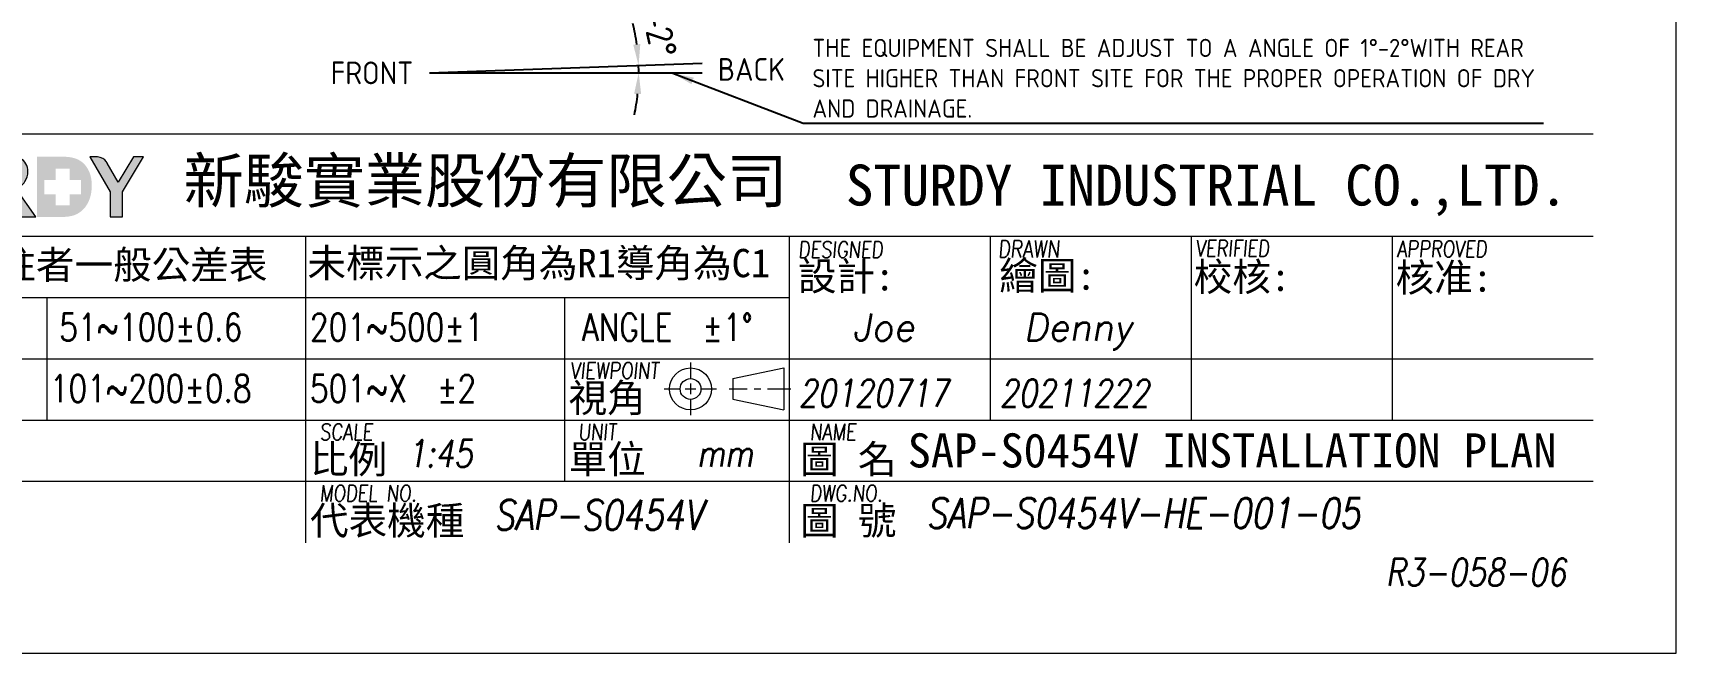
# Model space of a CAD drawing. Header units: millimetres. Extents: x -215875 to 28542, y -2277 to 9297.
# Drawn here: x 23114 to 28542, y 27 to 2074 of the extents above; entities that cross this region are included whole.
import ezdxf

# ---------------------------------------------------------------- set-up
doc = ezdxf.new("R2010")
doc.units = ezdxf.units.MM
doc.header["$MEASUREMENT"] = 0
doc.layers.get('0').update_dxf_attribs({"lineweight": 25})
for name, color, linetype, lineweight in [('D', 3, 'Continuous', 13), ('F', 7, 'Continuous', 15), ('T', 4, 'Continuous', 15)]:
    doc.layers.add(name, color=color, linetype=linetype, lineweight=lineweight)
doc.styles.get("Standard").update_dxf_attribs({"font": 'KAIU.TTF'})
doc.styles.add('STU25', font='isocp2.shx')
doc.styles.add('Text', font='romans.shx', dxfattribs={"width": 0.8, "oblique": 10})
doc.dimstyles.new('STU25', dxfattribs={"dimscale": 35, "dimtxt": 2.5, "dimasz": 2, "dimexe": 0.6, "dimexo": 1, "dimgap": 1, "dimtad": 1, "dimdsep": 46, "dimtxsty": 'STU25', "dimcen": 2, "dimazin": 2, "dimtfac": 1, "dimtmove": 0, "dimatfit": 3, "dimfxl": 0, "dimtolj": 1, "dimtzin": 0, "dimarcsym": 0})
doc.dimstyles.new('STU25$7', dxfattribs={"dimscale": 35, "dimtxt": 2.5, "dimasz": 2, "dimexe": 1.25, "dimexo": 0.625, "dimgap": 1, "dimtad": 0, "dimdec": 4, "dimdsep": 46, "dimtxsty": 'STU25', "dimcen": 2.5, "dimazin": 2, "dimtfac": 1, "dimtdec": 4, "dimtmove": 0, "dimatfit": 3, "dimfxl": 0, "dimtolj": 1, "dimtzin": 0, "dimarcsym": 0})

# ---------------------------------------------------------------- blocks, each defined once
blk = doc.blocks.new('*D18')
at = {"layer": 'D', "color": 0, "linetype": 'Continuous', "lineweight": -2}
for start, end in [(7.8044, 13.6088), (0, 2), (348.3912, 354.1956)]:
    blk.add_arc((24423.8, 1942.6), 691.3, start, end, dxfattribs=at)
at = {"layer": 'D', "color": 0}
for points in [[(25097, 2035.4), (25120.3, 2037.4), (25114.6, 1966.7)], [(25123.1, 1872.1), (25099.8, 1873.2), (25115, 1942.6)]]:
    blk.add_solid(points, dxfattribs=at)
at = {"layer": 'Defpoints', "color": 0}
for p in [(25324.2, 1974), (24423.8, 1942.6), (24423.8, 1942.6), (25115, 1950.6), (25324.8, 1942.6)]:
    blk.add_point(p, dxfattribs=at)
at = {"layer": 'D', "color": 0, "insert": (25175.2, 2110.6), "char_height": 87.5, "attachment_point": 5, "rotation": 282.6053, "style": 'STU25'}
blk.add_mtext('1%%D-2%%D', dxfattribs=at)
blk = doc.blocks.new('新駿LOGO')
at = {"layer": 'F'}
h = blk.add_hatch(color=256, dxfattribs=at)
edge = h.paths.add_edge_path()
edge.add_spline(control_points=[(-518.54, -443.62), (-518.54, -443.62), (-518.54, -439.2), (-518.54, -439.2), (-518.54, -439.2), (-516.88, -439.2), (-516.88, -439.2), (-516.55, -439.2), (-516.29, -439.25), (-516.11, -439.33), (-515.93, -439.41), (-515.79, -439.54), (-515.69, -439.72), (-515.59, -439.89), (-515.54, -440.08), (-515.54, -440.3), (-515.54, -440.56), (-515.61, -440.8), (-515.76, -441.03), (-515.91, -441.26), (-516.12, -441.44), (-516.39, -441.56), (-516.39, -441.56), (-514.95, -443.62), (-514.95, -443.62), (-514.95, -443.62), (-516.07, -443.62), (-516.07, -443.62), (-516.07, -443.62), (-517.17, -441.81), (-517.17, -441.81), (-517.17, -441.81), (-517.67, -441.81), (-517.67, -441.81), (-517.67, -441.81), (-517.67, -443.62), (-517.67, -443.62), (-517.67, -443.62), (-518.54, -443.62), (-518.54, -443.62)], knot_values=[0, 0, 0, 0, 1, 1, 1, 2, 2, 2, 3, 3, 3, 4, 4, 4, 5, 5, 5, 6, 6, 6, 7, 7, 7, 8, 8, 8, 9, 9, 9, 10, 10, 10, 11, 11, 11, 12, 12, 12, 13, 13, 13, 13], degree=3, periodic=0)
edge = h.paths.add_edge_path(flags=16)
edge.add_spline(control_points=[(-517.67, -441.21), (-517.67, -441.21), (-517.46, -441.21), (-517.46, -441.21), (-517.08, -441.21), (-516.82, -441.13), (-516.68, -440.96), (-516.53, -440.8), (-516.46, -440.61), (-516.46, -440.4), (-516.46, -440.22), (-516.52, -440.08), (-516.63, -439.97), (-516.75, -439.86), (-516.99, -439.81), (-517.35, -439.81), (-517.35, -439.81), (-517.67, -439.81), (-517.67, -439.81), (-517.67, -439.81), (-517.67, -441.21), (-517.67, -441.21)], knot_values=[0, 0, 0, 0, 1, 1, 1, 2, 2, 2, 3, 3, 3, 4, 4, 4, 5, 5, 5, 6, 6, 6, 7, 7, 7, 7], degree=3, periodic=0)
h = blk.add_hatch(color=256, dxfattribs=at)
edge = h.paths.add_edge_path()
edge.add_spline(control_points=[(-514.87, -439.2), (-514.87, -439.2), (-514.87, -443.62), (-514.87, -443.62)], knot_values=[0, 0, 0, 0, 1, 1, 1, 1], degree=3, periodic=0)
edge.add_spline(control_points=[(-514.87, -443.62), (-514.87, -443.62), (-513.05, -443.62), (-513.05, -443.62)], knot_values=[8, 8, 8, 8, 9, 9, 9, 9], degree=3, periodic=0)
edge.add_spline(control_points=[(-513.05, -443.62), (-512.51, -443.62), (-512.09, -443.52), (-511.79, -443.32)], knot_values=[7, 7, 7, 7, 8, 8, 8, 8], degree=3, periodic=0)
edge.add_spline(control_points=[(-511.79, -443.32), (-511.48, -443.12), (-511.25, -442.85), (-511.09, -442.5)], knot_values=[6, 6, 6, 6, 7, 7, 7, 7], degree=3, periodic=0)
edge.add_spline(control_points=[(-511.09, -442.5), (-510.93, -442.15), (-510.85, -441.76), (-510.85, -441.32)], knot_values=[5, 5, 5, 5, 6, 6, 6, 6], degree=3, periodic=0)
edge.add_spline(control_points=[(-510.85, -441.32), (-510.85, -440.87), (-510.93, -440.49), (-511.1, -440.17)], knot_values=[4, 4, 4, 4, 5, 5, 5, 5], degree=3, periodic=0)
edge.add_spline(control_points=[(-511.1, -440.17), (-511.27, -439.85), (-511.49, -439.61), (-511.78, -439.45)], knot_values=[3, 3, 3, 3, 4, 4, 4, 4], degree=3, periodic=0)
edge.add_spline(control_points=[(-511.78, -439.45), (-512.06, -439.29), (-512.46, -439.2), (-512.97, -439.2)], knot_values=[2, 2, 2, 2, 3, 3, 3, 3], degree=3, periodic=0)
edge.add_spline(control_points=[(-512.97, -439.2), (-512.97, -439.2), (-514.87, -439.2), (-514.87, -439.2)], knot_values=[1, 1, 1, 1, 2, 2, 2, 2], degree=3, periodic=0)
h.paths.add_polyline_path([(-514.34, -441.95), (-513.51, -441.95), (-513.51, -442.77), (-512.48, -442.77), (-512.48, -441.95), (-511.64, -441.95), (-511.64, -440.92), (-512.48, -440.92), (-512.48, -440.07), (-513.51, -440.07), (-513.51, -440.92), (-514.34, -440.92)], flags=16)
h = blk.add_hatch(color=256, dxfattribs=at)
edge = h.paths.add_edge_path()
edge.add_spline(control_points=[(-509.51, -443.62), (-509.51, -443.62), (-509.51, -441.77), (-509.51, -441.77), (-509.51, -441.77), (-511, -439.2), (-511, -439.2), (-511, -439.2), (-510.64, -439.2), (-510.64, -439.2), (-510.64, -439.2), (-510.3, -439.19), (-510.04, -439.32), (-509.79, -439.45), (-509.71, -439.68), (-509.71, -439.68), (-509.71, -439.68), (-508.9, -441.07), (-508.9, -441.07), (-508.9, -441.07), (-507.78, -439.2), (-507.78, -439.2), (-507.78, -439.2), (-507.05, -439.2), (-507.05, -439.2), (-507.05, -439.2), (-508.59, -441.77), (-508.59, -441.77), (-508.59, -441.77), (-508.59, -443.62), (-508.59, -443.62), (-508.59, -443.62), (-509.51, -443.62), (-509.51, -443.62)], knot_values=[0, 0, 0, 0, 1, 1, 1, 2, 2, 2, 3, 3, 3, 4, 4, 4, 5, 5, 5, 6, 6, 6, 7, 7, 7, 8, 8, 8, 9, 9, 9, 10, 10, 10, 11, 11, 11, 11], degree=3, periodic=0)
at = {"layer": 'F', "lineweight": 0}
for points, knots in [([(-518.54, -443.62), (-518.54, -443.62), (-518.54, -439.2), (-518.54, -439.2), (-518.54, -439.2), (-516.88, -439.2), (-516.88, -439.2), (-516.55, -439.2), (-516.29, -439.25), (-516.11, -439.33), (-515.93, -439.41), (-515.79, -439.54), (-515.69, -439.72), (-515.59, -439.89), (-515.54, -440.08), (-515.54, -440.3), (-515.54, -440.56), (-515.61, -440.8), (-515.76, -441.03), (-515.91, -441.26), (-516.12, -441.44), (-516.39, -441.56), (-516.39, -441.56), (-514.95, -443.62), (-514.95, -443.62), (-514.95, -443.62), (-516.07, -443.62), (-516.07, -443.62), (-516.07, -443.62), (-517.17, -441.81), (-517.17, -441.81), (-517.17, -441.81), (-517.67, -441.81), (-517.67, -441.81), (-517.67, -441.81), (-517.67, -443.62), (-517.67, -443.62), (-517.67, -443.62), (-518.54, -443.62), (-518.54, -443.62)], [0, 0, 0, 0, 1, 1, 1, 2, 2, 2, 3, 3, 3, 4, 4, 4, 5, 5, 5, 6, 6, 6, 7, 7, 7, 8, 8, 8, 9, 9, 9, 10, 10, 10, 11, 11, 11, 12, 12, 12, 13, 13, 13, 13]), ([(-509.51, -443.62), (-509.51, -443.62), (-509.51, -441.77), (-509.51, -441.77), (-509.51, -441.77), (-511, -439.2), (-511, -439.2), (-511, -439.2), (-510.64, -439.2), (-510.64, -439.2), (-510.64, -439.2), (-510.3, -439.19), (-510.04, -439.32), (-509.79, -439.45), (-509.71, -439.68), (-509.71, -439.68), (-509.71, -439.68), (-508.9, -441.07), (-508.9, -441.07), (-508.9, -441.07), (-507.78, -439.2), (-507.78, -439.2), (-507.78, -439.2), (-507.05, -439.2), (-507.05, -439.2), (-507.05, -439.2), (-508.59, -441.77), (-508.59, -441.77), (-508.59, -441.77), (-508.59, -443.62), (-508.59, -443.62), (-508.59, -443.62), (-509.51, -443.62), (-509.51, -443.62)], [0, 0, 0, 0, 1, 1, 1, 2, 2, 2, 3, 3, 3, 4, 4, 4, 5, 5, 5, 6, 6, 6, 7, 7, 7, 8, 8, 8, 9, 9, 9, 10, 10, 10, 11, 11, 11, 11])]:
    blk.add_open_spline(points, degree=3, knots=knots, dxfattribs=at)
at = {"attachment_point": 1, "style": 'STU25'}
for s, insert, char_height in [('{\\f標楷體|b0|i0|c136|p65;新駿實業股份有限公司}', (-504.12, -439.33), 3.25), ('{\\f標楷體|b0|i0|c136|p65;STURDY\\H0.9667x; \\H1.034x;INDUSTRIAL CO.,LTD.}', (-455.51, -439.78), 3)]:
    blk.add_mtext(s, dxfattribs=dict(at, insert=insert, char_height=char_height))
blk = doc.blocks.new('H421')
at = {"layer": 'F', "color": 7}
for p, q in [((155.91, 38.09), (286.91, 38.09)), ((211.36, 38.09), (286.91, 38.09)), ((155.91, 30.59), (286.91, 30.59)), ((192.41, 30.59), (192.41, 17.09)), ((242.66, 30.59), (242.66, 17.09)), ((257.41, 30.59), (257.41, 17.09)), ((272.16, 30.59), (272.16, 17.09)), ((155.91, 26.09), (227.91, 26.09)), ((173.41, 26.09), (173.41, 17.09)), ((211.41, 26.09), (211.41, 17.09)), ((155.91, 21.59), (286.91, 21.59)), ((214.91, 21.59), (286.91, 21.59)), ((227.91, 21.59), (286.91, 21.59)), ((155.91, 17.09), (286.91, 17.09)), ((211.41, 17.09), (211.41, 12.59)), ((227.91, 17.09), (227.91, 8.09)), ((286.91, 12.59), (155.91, 12.59))]:
    blk.add_line(p, q, dxfattribs=at)
at = {"layer": 'F'}
for p, q in [((227.91, 30.59), (227.91, 17.09)), ((192.41, 17.09), (192.41, 8.09))]:
    blk.add_line(p, q, dxfattribs=at)
at = {"layer": 'F', "color": 0}
for p, q in [((220.66, 21.32), (220.66, 20.14)), ((223.77, 20.14), (227.5, 20.92)), ((227.5, 20.92), (227.5, 17.84)), ((218.72, 19.38), (219.89, 19.38)), ((220.27, 19.38), (221.04, 19.38)), ((220.66, 19.77), (220.66, 19)), ((221.42, 19.38), (222.57, 19.38)), ((223.49, 19.38), (224.81, 19.38)), ((223.77, 20.14), (223.77, 18.62)), ((225.34, 19.38), (225.81, 19.38)), ((226.31, 19.38), (228.03, 19.38)), ((220.66, 18.62), (220.66, 17.45)), ((223.77, 18.62), (227.5, 17.84))]:
    blk.add_line(p, q, dxfattribs=at)
for radius in [1.54, 0.762]:
    blk.add_circle((220.66, 19.38), radius, dxfattribs=at)
blk.add_blockref('新駿LOGO', (687.56, 475.62))
at = {"layer": 'F', "color": 1, "lineweight": 15, "style": 'Text', "oblique": 5, "width": 0.8}
for s, height, p in [('DESIGNED', 1.2, (228.57, 29.01)), ('DRAWN', 1.245, (243.23, 29.03)), ('VERIFIED', 1.2, (257.72, 29.09)), ('APPROVED', 1.2, (272.5, 29.06)), ('VIEWPOINT', 1.2, (211.83, 20.13)), ('SCALE', 1.2, (193.44, 15.63)), ('UNIT', 1.2, (212.42, 15.63)), ('NAME', 1.2, (229.41, 15.63)), ('MODEL NO.', 1.2, (193.44, 11.13)), ('DWG.NO.', 1.2, (229.41, 11.13))]:
    blk.add_text(s, height=height, dxfattribs=at).set_placement(p)
at = {"layer": 'F', "lineweight": -3}
for s, height, p in [('未標註者一般公差表', 2.076, (164.12, 27.45)), ('未標示之圓角為R1導角為C1', 2.0757, (192.54, 27.58)), ('設計:', 2.076, (228.54, 26.61)), ('繪圖:', 2.076, (243.32, 26.66)), ('校核:', 2.076, (257.59, 26.57)), ('核准:', 2.076, (272.41, 26.52)), ('視角', 2.076, (211.71, 17.69)), ('比例', 2.076, (192.73, 13.19)), ('單位', 2.076, (211.71, 13.19)), ('圖 名', 2.076, (228.7, 13.19)), ('代表機種', 2.076, (192.73, 8.69)), ('圖 號', 2.076, (228.7, 8.69))]:
    blk.add_text(s, height=height, dxfattribs=at).set_placement(p)
at = {"layer": 'F', "lineweight": 20, "style": 'Text', "width": 0.8}
for s, p in [('51~100±0.6', (174.32, 22.91)), ('201~500±1', (192.72, 22.91)), ('ANGLE  ±1%%D', (212.68, 22.91)), ('101~200±0.8', (173.63, 18.41)), ('501~X  ±2', (192.72, 18.41))]:
    blk.add_text(s, height=2, dxfattribs=at).set_placement(p)

msp = doc.modelspace()

# ---------------------------------------------------------------- linework, layer by layer
at = {"linetype": 'Continuous'}
for q in [(25324.222, 1974.006), (25324.771, 1942.562)]:
    msp.add_line((24423.771, 1942.562), q, dxfattribs=at)
at = {"layer": 'F', "color": 6}
msp.add_lwpolyline([(15356.57, 9296.576), (15356.57, 26.576), (28541.57, 26.576), (28541.57, 9296.576)], close=True, dxfattribs=at)
msp.add_lwpolyline([(15356.57, 9296.576), (15356.57, 26.576), (28541.57, 26.576), (28541.57, 9296.576)], close=True, dxfattribs=at)

# ---------------------------------------------------------------- block references
at = {"xscale": 45, "yscale": 45, "zscale": 45}
msp.add_blockref('H421', (15356.57, 26.576), dxfattribs=at)

# ---------------------------------------------------------------- texts
at = {"layer": 'D', "color": 4}
msp.add_text('SAP-S0454V INSTALLATION PLAN', height=112.5, dxfattribs=at).set_placement((26003.485, 639.61))
at = {"layer": 'D', "color": 11, "insert": (25689.066, 2054.624), "char_height": 60, "attachment_point": 1}
msp.add_mtext('{\\Fisocp2.shx;\\C3;THE EQUIPMENT SHALL BE ADJUST TO A ANGLE OF 1%%d-2%%dWITH REAR \\PSITE HIGHER THAN FRONT SITE FOR THE PROPER OPERATION OF DRY \\PAND DRAINAGE.}', dxfattribs=at)
at = {"layer": 'D', "linetype": 'Continuous', "char_height": 75, "width": 218.181, "attachment_point": 1}
for s, insert in [('{\\Fisocp2.shx;FRONT}', (24097.553, 1979.748)), ('{\\Fisocp2.shx;BACK}', (25376.077, 1991.237))]:
    msp.add_mtext(s, dxfattribs=dict(at, insert=insert))
at = {"layer": 'T', "lineweight": 20, "style": 'Text', "oblique": 10}
for s, p in [('Joe', (25821.061, 1057.738)), ('Denny', (26386.116, 1057.738))]:
    msp.add_text(s, height=90, dxfattribs=at).set_placement(p)
at = {"layer": 'T', "lineweight": 20, "style": 'Text', "oblique": 10, "width": 0.8}
for s, height, p in [('20120717', 90, (25643.742, 839.826)), ('20211222', 90, (26307.492, 839.826)), ('1:45', 90, (24350.09, 640.948)), ('mm', 90, (25306.706, 641.203)), ('SAP-S0454V', 99, (24637.05, 433.346)), ('SAP-S0454V-HE-001-05', 99, (26064.828, 439.64))]:
    msp.add_text(s, height=height, dxfattribs=at).set_placement(p)
at = {"layer": 'T', "linetype": 'Continuous', "lineweight": 20, "insert": (27582.4, 338.599), "char_height": 90, "attachment_point": 1, "style": 'Text'}
msp.add_mtext('{R3-058-06}', dxfattribs=at)

# ---------------------------------------------------------------- dimensions: what is measured, and where the dimension line sits
at = {"layer": 'D', "linetype": 'Continuous'}
dim = msp.add_angular_dim_2l(base=(25114.995, 1950.605), line1=((24423.771, 1942.562), (25324.771, 1942.562)), line2=((24423.771, 1942.562), (25324.222, 1974.006)), text='1%%D-2%%D', dimstyle='STU25', override={"dimtxsty": 'STU25'}, dxfattribs=at)
dim.commit()
dim.dimension.update_dxf_attribs({"geometry": '*D18', "text_midpoint": (25098.38, 2093.42), "dimtype": 162})

# ---------------------------------------------------------------- leaders
at = {"layer": 'D'}
msp.add_leader([(25227.714, 1940.776), (25658.049, 1776.512), (28103.633, 1776.512)], dimstyle='STU25$7', override={"dimgap": 1, "dimtad": 0}, dxfattribs=at)

doc.saveas('drawing.dxf')
